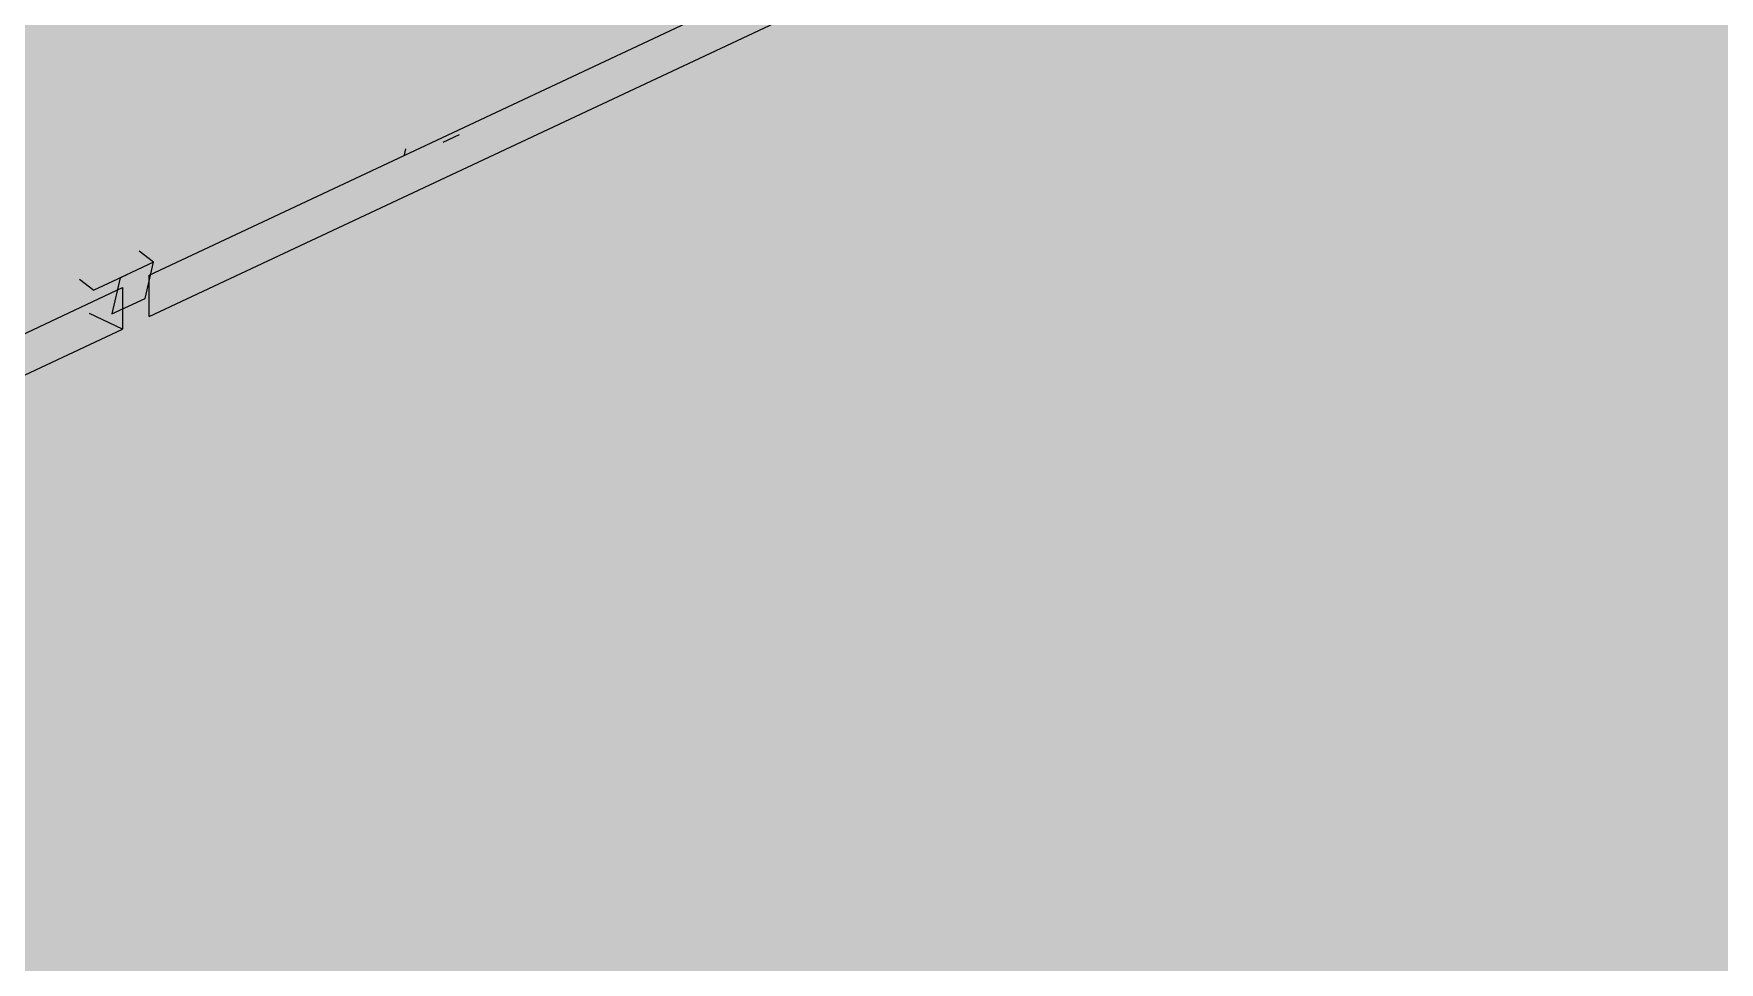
# Paper-space layout '03 3D Building and Roof' of a CAD drawing. Header units: millimetres. Extents: x 5 to 415, y 5 to 292.
# Drawn here: x 258.859 to 262.83, y 80.06 to 82.247 of the extents above; entities that cross this region are included whole.
import ezdxf

# ---------------------------------------------------------------- set-up
doc = ezdxf.new("R2010")
doc.units = ezdxf.units.MM
doc.layers.add('EXISTING', color=7, linetype='Continuous')
doc.layers.add('IMAGES', color=7, linetype='Continuous')

# ---------------------------------------------------------------- blocks, each defined once
blk = doc.blocks.new('SHEET_03')
at = {"layer": 'EXISTING', "color": 250, "lineweight": 9}
for p, q in [((259.131, 81.6782), (262.9452, 83.4689)), ((259.131, 81.5807), (262.9452, 83.3714)), ((259.824, 81.9914), (259.8625, 82.0095)), ((259.7323, 81.9618), (259.7355, 81.9755)), ((259.1408, 81.7087), (259.1076, 81.735)), ((259.1408, 81.7087), (259.0627, 81.672)), ((259.1212, 81.6235), (259.1408, 81.7087)), ((258.9671, 81.669), (259.0003, 81.6427)), ((259.0783, 81.6793), (259.0003, 81.6427)), ((259.0627, 81.672), (259.0431, 81.5869)), ((259.131, 81.5807), (259.131, 81.6782)), ((255.2543, 79.8582), (259.0685, 81.6489)), ((259.0431, 81.5869), (259.1212, 81.6235)), ((259.0685, 81.6489), (259.0685, 81.5514)), ((259.0685, 81.5514), (258.9905, 81.588)), ((255.6396, 79.9416), (259.0685, 81.5514))]:
    blk.add_line(p, q, dxfattribs=at)
at = {"layer": 'IMAGES', "color": 7}
for points in [[(258.6909, 82.2288), (259.0764, 82.2288), (258.6909, 82.3252), (259.0764, 82.3252)], [(259.0764, 82.2288), (259.1727, 82.2288), (259.0764, 82.3252), (259.1727, 82.3252)], [(259.1727, 82.2288), (259.3655, 82.2288), (259.1727, 82.3252), (259.3655, 82.3252)], [(259.3655, 82.1324), (259.4618, 82.1324), (259.3655, 82.3252), (259.4618, 82.3252)], [(259.4618, 82.2288), (259.5582, 82.2288), (259.4618, 82.3252), (259.5582, 82.3252)], [(259.5582, 82.2288), (259.6545, 82.2288), (259.5582, 82.3252), (259.6545, 82.3252)], [(259.6545, 82.2288), (259.9436, 82.2288), (259.6545, 82.3252), (259.9436, 82.3252)], [(259.9436, 82.2288), (260.04, 82.2288), (259.9436, 82.3252), (260.04, 82.3252)], [(260.04, 82.2288), (260.1364, 82.2288), (260.04, 82.3252), (260.1364, 82.3252)], [(260.1364, 82.2288), (260.2327, 82.2288), (260.1364, 82.3252), (260.2327, 82.3252)], [(260.2327, 82.2288), (260.4255, 82.2288), (260.2327, 82.3252), (260.4255, 82.3252)], [(260.4255, 82.2288), (260.5218, 82.2288), (260.4255, 82.3252), (260.5218, 82.3252)], [(260.5218, 82.2288), (260.7145, 82.2288), (260.5218, 82.3252), (260.7145, 82.3252)], [(260.7145, 82.2288), (260.8109, 82.2288), (260.7145, 82.3252), (260.8109, 82.3252)], [(260.8109, 82.2288), (260.9073, 82.2288), (260.8109, 82.3252), (260.9073, 82.3252)], [(260.9073, 82.2288), (261.1, 82.2288), (260.9073, 82.3252), (261.1, 82.3252)], [(261.1, 82.2288), (263.6055, 82.2288), (261.1, 82.3252), (263.6055, 82.3252)], [(258.7873, 82.1324), (259.1727, 82.1324), (258.7873, 82.2288), (259.1727, 82.2288)], [(259.1727, 82.1324), (259.3655, 82.1324), (259.1727, 82.2288), (259.3655, 82.2288)], [(259.4618, 82.036), (259.5582, 82.036), (259.4618, 82.2288), (259.5582, 82.2288)], [(259.5582, 82.1324), (259.6545, 82.1324), (259.5582, 82.2288), (259.6545, 82.2288)], [(259.6545, 82.1324), (259.7509, 82.1324), (259.6545, 82.2288), (259.7509, 82.2288)], [(259.7509, 82.1324), (259.9436, 82.1324), (259.7509, 82.2288), (259.9436, 82.2288)], [(259.9436, 82.1324), (260.04, 82.1324), (259.9436, 82.2288), (260.04, 82.2288)], [(260.04, 82.036), (260.1364, 82.036), (260.04, 82.2288), (260.1364, 82.2288)], [(260.1364, 82.1324), (260.2327, 82.1324), (260.1364, 82.2288), (260.2327, 82.2288)], [(260.2327, 82.1324), (260.3291, 82.1324), (260.2327, 82.2288), (260.3291, 82.2288)], [(260.3291, 82.1324), (260.4255, 82.1324), (260.3291, 82.2288), (260.4255, 82.2288)], [(260.4255, 82.1324), (260.5218, 82.1324), (260.4255, 82.2288), (260.5218, 82.2288)], [(260.5218, 82.1324), (260.6182, 82.1324), (260.5218, 82.2288), (260.6182, 82.2288)], [(260.6182, 82.1324), (260.7145, 82.1324), (260.6182, 82.2288), (260.7145, 82.2288)], [(260.7145, 82.1324), (260.8109, 82.1324), (260.7145, 82.2288), (260.8109, 82.2288)], [(260.8109, 82.1324), (260.9073, 82.1324), (260.8109, 82.2288), (260.9073, 82.2288)], [(260.9073, 82.1324), (267.9418, 82.1324), (260.9073, 82.2288), (267.9418, 82.2288)], [(258.7873, 82.036), (258.8836, 82.036), (258.7873, 82.1324), (258.8836, 82.1324)], [(258.8836, 82.036), (259.3655, 82.036), (258.8836, 82.1324), (259.3655, 82.1324)], [(259.3655, 82.036), (259.4618, 82.036), (259.3655, 82.1324), (259.4618, 82.1324)], [(259.5582, 82.036), (259.6545, 82.036), (259.5582, 82.1324), (259.6545, 82.1324)], [(259.6545, 82.036), (259.7509, 82.036), (259.6545, 82.1324), (259.7509, 82.1324)], [(259.7509, 82.036), (259.9436, 82.036), (259.7509, 82.1324), (259.9436, 82.1324)], [(259.9436, 82.036), (260.04, 82.036), (259.9436, 82.1324), (260.04, 82.1324)], [(260.1364, 82.036), (260.2327, 82.036), (260.1364, 82.1324), (260.2327, 82.1324)], [(260.2327, 82.036), (260.3291, 82.036), (260.2327, 82.1324), (260.3291, 82.1324)], [(260.3291, 82.036), (260.4255, 82.036), (260.3291, 82.1324), (260.4255, 82.1324)], [(260.4255, 82.036), (260.5218, 82.036), (260.4255, 82.1324), (260.5218, 82.1324)], [(260.5218, 82.036), (260.6182, 82.036), (260.5218, 82.1324), (260.6182, 82.1324)], [(260.6182, 82.036), (260.7145, 82.036), (260.6182, 82.1324), (260.7145, 82.1324)], [(260.7145, 82.036), (267.7491, 82.036), (260.7145, 82.1324), (267.7491, 82.1324)], [(258.6909, 81.9396), (258.8836, 81.9396), (258.6909, 82.036), (258.8836, 82.036)], [(258.8836, 81.9396), (258.98, 81.9396), (258.8836, 82.036), (258.98, 82.036)], [(258.98, 81.9396), (259.0764, 81.9396), (258.98, 82.036), (259.0764, 82.036)], [(259.0764, 81.9396), (259.2691, 81.9396), (259.0764, 82.036), (259.2691, 82.036)], [(259.2691, 81.9396), (259.3655, 81.9396), (259.2691, 82.036), (259.3655, 82.036)], [(259.3655, 81.9396), (259.4618, 81.9396), (259.3655, 82.036), (259.4618, 82.036)], [(259.4618, 81.9396), (259.5582, 81.9396), (259.4618, 82.036), (259.5582, 82.036)], [(259.5582, 81.8432), (259.6545, 81.8432), (259.5582, 82.036), (259.6545, 82.036)], [(259.6545, 81.9396), (259.7509, 81.9396), (259.6545, 82.036), (259.7509, 82.036)], [(259.7509, 81.9396), (259.8473, 81.9396), (259.7509, 82.036), (259.8473, 82.036)], [(259.8473, 81.9396), (259.9436, 81.9396), (259.8473, 82.036), (259.9436, 82.036)], [(259.9436, 81.9396), (260.04, 81.9396), (259.9436, 82.036), (260.04, 82.036)], [(260.04, 81.9396), (260.2327, 81.9396), (260.04, 82.036), (260.2327, 82.036)], [(260.2327, 81.9396), (260.3291, 81.9396), (260.2327, 82.036), (260.3291, 82.036)], [(260.3291, 81.9396), (260.4255, 81.9396), (260.3291, 82.036), (260.4255, 82.036)], [(260.4255, 81.9396), (260.5218, 81.9396), (260.4255, 82.036), (260.5218, 82.036)], [(260.5218, 81.9396), (267.5564, 81.9396), (260.5218, 82.036), (267.5564, 82.036)], [(258.7873, 81.8432), (258.8836, 81.8432), (258.7873, 81.9396), (258.8836, 81.9396)], [(258.8836, 81.8432), (258.98, 81.8432), (258.8836, 81.9396), (258.98, 81.9396)], [(258.98, 81.8432), (259.0764, 81.8432), (258.98, 81.9396), (259.0764, 81.9396)], [(259.0764, 81.8432), (259.1727, 81.8432), (259.0764, 81.9396), (259.1727, 81.9396)], [(259.1727, 81.8432), (259.3655, 81.8432), (259.1727, 81.9396), (259.3655, 81.9396)], [(259.3655, 81.8432), (259.4618, 81.8432), (259.3655, 81.9396), (259.4618, 81.9396)], [(259.4618, 81.8432), (259.5582, 81.8432), (259.4618, 81.9396), (259.5582, 81.9396)], [(259.6545, 81.7468), (259.7509, 81.7468), (259.6545, 81.9396), (259.7509, 81.9396)], [(259.7509, 81.8432), (259.9436, 81.8432), (259.7509, 81.9396), (259.9436, 81.9396)], [(259.9436, 81.8432), (260.04, 81.8432), (259.9436, 81.9396), (260.04, 81.9396)], [(260.04, 81.8432), (260.3291, 81.8432), (260.04, 81.9396), (260.3291, 81.9396)], [(260.3291, 81.8432), (260.4255, 81.8432), (260.3291, 81.9396), (260.4255, 81.9396)], [(260.4255, 81.8432), (267.2673, 81.8432), (260.4255, 81.9396), (267.2673, 81.9396)], [(258.7873, 81.6504), (258.8836, 81.6504), (258.7873, 81.8432), (258.8836, 81.8432)], [(258.8836, 81.7468), (259.0764, 81.7468), (258.8836, 81.8432), (259.0764, 81.8432)], [(259.0764, 81.7468), (259.1727, 81.7468), (259.0764, 81.8432), (259.1727, 81.8432)], [(259.1727, 81.7468), (259.2691, 81.7468), (259.1727, 81.8432), (259.2691, 81.8432)], [(259.2691, 81.7468), (259.3655, 81.7468), (259.2691, 81.8432), (259.3655, 81.8432)], [(259.3655, 81.7468), (259.4618, 81.7468), (259.3655, 81.8432), (259.4618, 81.8432)], [(259.4618, 81.7468), (259.6545, 81.7468), (259.4618, 81.8432), (259.6545, 81.8432)], [(259.7509, 81.7468), (259.9436, 81.7468), (259.7509, 81.8432), (259.9436, 81.8432)], [(259.9436, 81.7468), (260.04, 81.7468), (259.9436, 81.8432), (260.04, 81.8432)], [(260.04, 81.7468), (260.1364, 81.7468), (260.04, 81.8432), (260.1364, 81.8432)], [(260.1364, 81.7468), (267.0745, 81.7468), (260.1364, 81.8432), (267.0745, 81.8432)], [(258.8836, 81.6504), (258.98, 81.6504), (258.8836, 81.7468), (258.98, 81.7468)], [(258.98, 81.6504), (259.0764, 81.6504), (258.98, 81.7468), (259.0764, 81.7468)], [(259.0764, 81.6504), (259.3655, 81.6504), (259.0764, 81.7468), (259.3655, 81.7468)], [(259.3655, 81.6504), (259.4618, 81.6504), (259.3655, 81.7468), (259.4618, 81.7468)], [(259.4618, 81.6504), (259.5582, 81.6504), (259.4618, 81.7468), (259.5582, 81.7468)], [(259.5582, 81.6504), (259.6545, 81.6504), (259.5582, 81.7468), (259.6545, 81.7468)], [(259.6545, 81.6504), (259.9436, 81.6504), (259.6545, 81.7468), (259.9436, 81.7468)], [(259.9436, 81.6504), (260.04, 81.6504), (259.9436, 81.7468), (260.04, 81.7468)], [(260.04, 81.6504), (266.7855, 81.6504), (260.04, 81.7468), (266.7855, 81.7468)], [(258.7873, 81.4576), (258.8836, 81.4576), (258.7873, 81.6504), (258.8836, 81.6504)], [(258.8836, 81.554), (258.98, 81.554), (258.8836, 81.6504), (258.98, 81.6504)], [(258.98, 81.4576), (259.0764, 81.4576), (258.98, 81.6504), (259.0764, 81.6504)], [(259.0764, 81.554), (259.1727, 81.554), (259.0764, 81.6504), (259.1727, 81.6504)], [(259.1727, 81.554), (259.2691, 81.554), (259.1727, 81.6504), (259.2691, 81.6504)], [(259.2691, 81.554), (259.3655, 81.554), (259.2691, 81.6504), (259.3655, 81.6504)], [(259.3655, 81.554), (259.4618, 81.554), (259.3655, 81.6504), (259.4618, 81.6504)], [(259.4618, 81.554), (259.5582, 81.554), (259.4618, 81.6504), (259.5582, 81.6504)], [(259.5582, 81.554), (259.6545, 81.554), (259.5582, 81.6504), (259.6545, 81.6504)], [(259.6545, 81.554), (266.6891, 81.554), (259.6545, 81.6504), (266.6891, 81.6504)], [(258.8836, 81.4576), (258.98, 81.4576), (258.8836, 81.554), (258.98, 81.554)], [(259.0764, 81.4576), (259.1727, 81.4576), (259.0764, 81.554), (259.1727, 81.554)], [(259.1727, 81.4576), (259.2691, 81.4576), (259.1727, 81.554), (259.2691, 81.554)], [(259.2691, 81.4576), (259.3655, 81.4576), (259.2691, 81.554), (259.3655, 81.554)], [(259.3655, 81.4576), (259.4618, 81.4576), (259.3655, 81.554), (259.4618, 81.554)], [(259.4618, 81.4576), (259.5582, 81.4576), (259.4618, 81.554), (259.5582, 81.554)], [(259.5582, 81.4576), (266.4964, 81.4576), (259.5582, 81.554), (266.4964, 81.554)], [(258.7873, 81.3612), (258.8836, 81.3612), (258.7873, 81.4576), (258.8836, 81.4576)], [(258.8836, 81.3612), (259.0764, 81.3612), (258.8836, 81.4576), (259.0764, 81.4576)], [(259.0764, 81.3612), (259.1727, 81.3612), (259.0764, 81.4576), (259.1727, 81.4576)], [(259.1727, 81.3612), (259.2691, 81.3612), (259.1727, 81.4576), (259.2691, 81.4576)], [(259.2691, 81.3612), (266.2073, 81.3612), (259.2691, 81.4576), (266.2073, 81.4576)], [(258.7873, 81.2648), (258.8836, 81.2648), (258.7873, 81.3612), (258.8836, 81.3612)], [(258.8836, 81.2648), (259.0764, 81.2648), (258.8836, 81.3612), (259.0764, 81.3612)], [(259.0764, 81.2648), (259.1727, 81.2648), (259.0764, 81.3612), (259.1727, 81.3612)], [(259.1727, 81.2648), (266.2073, 81.2648), (259.1727, 81.3612), (266.2073, 81.3612)], [(258.7873, 81.1684), (258.8836, 81.1684), (258.7873, 81.2648), (258.8836, 81.2648)], [(258.8836, 81.1684), (265.8218, 81.1684), (258.8836, 81.2648), (265.8218, 81.2648)], [(258.6909, 81.072), (265.7255, 81.072), (258.6909, 81.1684), (265.7255, 81.1684)], [(258.4982, 80.9756), (265.5327, 80.9756), (258.4982, 81.072), (265.5327, 81.072)], [(258.2091, 80.8792), (265.2436, 80.8792), (258.2091, 80.9756), (265.2436, 80.9756)], [(258.1127, 80.7827), (265.2436, 80.7827), (258.1127, 80.8792), (265.2436, 80.8792)], [(257.8236, 80.6863), (264.7618, 80.6863), (257.8236, 80.7827), (264.7618, 80.7827)], [(257.6309, 80.5899), (264.6655, 80.5899), (257.6309, 80.6863), (264.6655, 80.6863)], [(257.4382, 80.4935), (264.3764, 80.4935), (257.4382, 80.5899), (264.3764, 80.5899)], [(257.2455, 80.3971), (264.28, 80.3971), (257.2455, 80.4935), (264.28, 80.4935)], [(257.0527, 80.3007), (263.9909, 80.3007), (257.0527, 80.3971), (263.9909, 80.3971)], [(256.7636, 80.2043), (263.7982, 80.2043), (256.7636, 80.3007), (263.7982, 80.3007)], [(256.6673, 80.1079), (263.6055, 80.1079), (256.6673, 80.2043), (263.6055, 80.2043)], [(256.3782, 80.0115), (263.4127, 80.0115), (256.3782, 80.1079), (263.4127, 80.1079)]]:
    blk.add_solid(points, dxfattribs=at)

psp = doc.layouts.new('03 3D Building and Roof')

# ---------------------------------------------------------------- block references
psp.add_blockref('SHEET_03', (0, 0))

doc.saveas('drawing.dxf')
